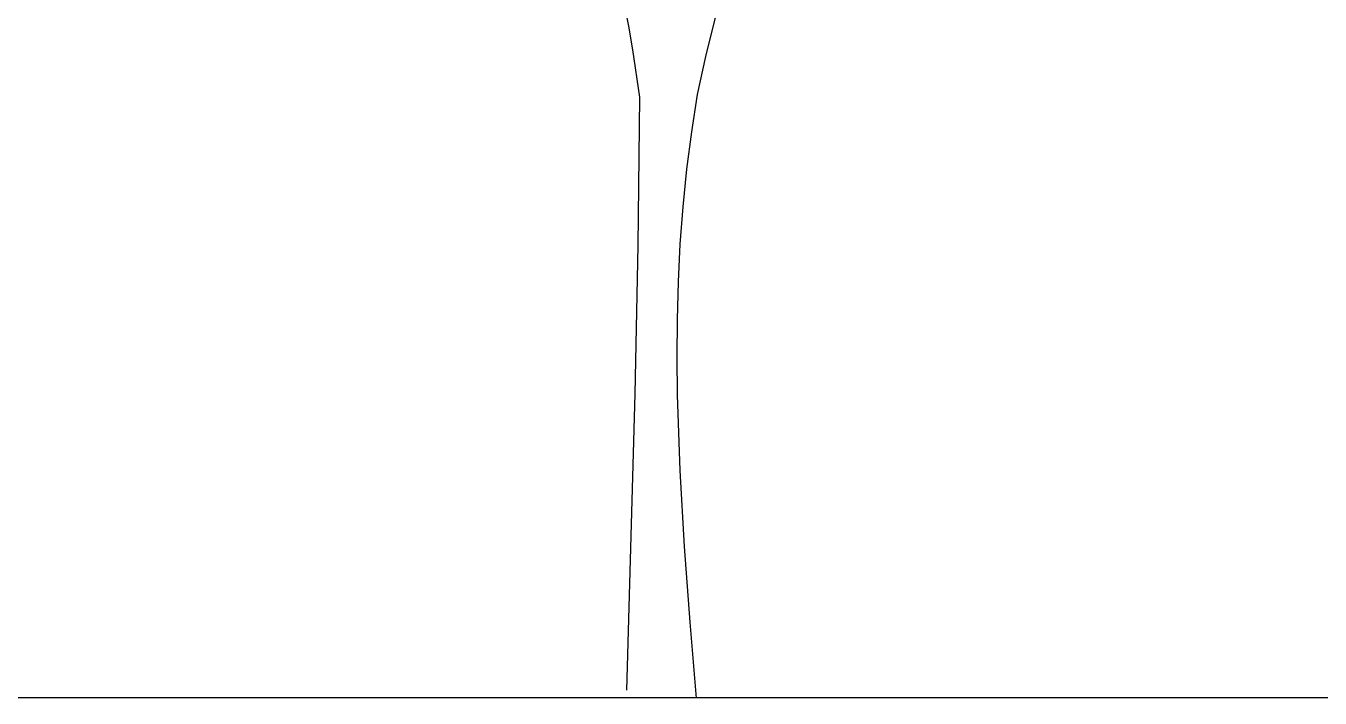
# Model space of a CAD drawing. Header units: metres. Extents: x 2.7 to 23.1, y -0.5 to 9.6.
# Drawn here: x 8.77 to 15.25, y -0.45 to 2.91 of the extents above; entities that cross this region are included whole.
import ezdxf

# ---------------------------------------------------------------- set-up
doc = ezdxf.new("R2010")
doc.units = ezdxf.units.M
doc.layers.add('ceco.net 89', color=7, linetype='Continuous')

msp = doc.modelspace()

# ---------------------------------------------------------------- linework, layer by layer
at = {"layer": 'ceco.net 89'}
msp.add_line((3.6268, -0.4503), (21.1346, -0.4503), dxfattribs=at)
at = {"layer": 'ceco.net 89', "flags": 128}
for points in [[(11.2798, 4.3788), (11.3318, 4.1437), (11.3635, 4.0283), (11.4022, 3.9153), (11.4486, 3.805), (11.5, 3.6965), (11.6068, 3.4808), (11.6563, 3.3715), (11.6995, 3.2598), (11.7345, 3.1453), (11.7629, 3.0285), (11.7863, 2.9105), (11.8064, 2.7921), (11.8414, 2.5549)], [(12.1299, 2.5685), (12.1011, 2.3816), (12.0766, 2.1944), (12.0575, 2.0068), (12.0434, 1.8189), (12.0339, 1.6307), (12.0286, 1.4421), (12.0272, 1.2533), (12.0293, 1.0643), (12.0422, 0.6856), (12.0644, 0.3062), (12.0927, -0.0736), (12.1242, -0.4536)]]:
    msp.add_lwpolyline(points, dxfattribs=at)
at = {"layer": 'ceco.net 89', "extrusion": (0, 0, -1), "flags": 128}
for points in [[(-12.732, 3.9748), (-12.6491, 3.8018), (-12.6036, 3.7172), (-12.555, 3.6341), (-12.4523, 3.4705), (-12.4019, 3.3883), (-12.355, 3.3046), (-12.3133, 3.2186), (-12.277, 3.1302), (-12.2454, 3.0397), (-12.2176, 2.9476), (-12.1706, 2.7594), (-12.1299, 2.5685)], [(-11.8414, 2.5549), (-11.8326, 1.8126), (-11.8176, 1.0704), (-11.775, -0.4138)]]:
    msp.add_lwpolyline(points, dxfattribs=at)

doc.saveas('drawing.dxf')
